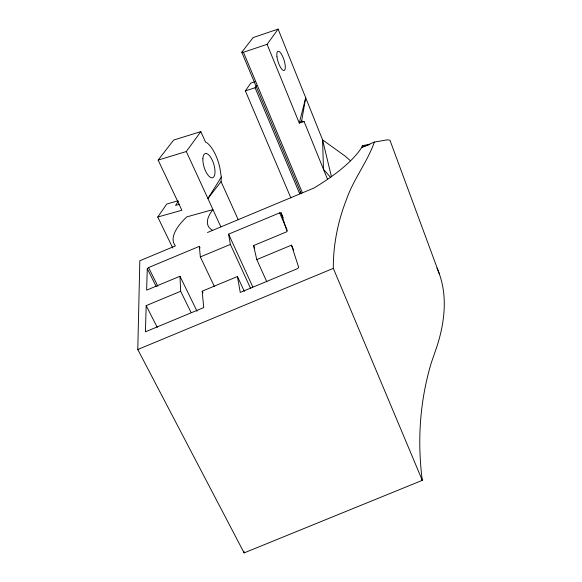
<?xml version="1.0" encoding="UTF-8"?>
<svg xmlns="http://www.w3.org/2000/svg" width="582" height="582" viewBox="0 0 582 582"><rect width="100%" height="100%" fill="white"/><g stroke="black" fill="none" stroke-linecap="round" stroke-linejoin="round"><path stroke-width="0.87" d="M220.869 226.864L212.932 209.615L186.735 216.904A80.294 27.55 -24 0 0 175.429 245.895L139.826 260.765L137.781 349.498L244.12 552.9L422.285 480.339L333.319 268.36C333.159 244.746 337.938 221.233 346.552 199.284C353.55 179.089 367.315 162.138 374.379 142.073L387.67 139.782L389.984 140.298L439.323 273.867M200.106 248.005L199.328 246.361L148.555 267.56L147.268 268.637L146.635 290.149L179.976 276.254L180.66 291.269L146.184 305.623L145.42 331.813L203.715 307.594L202.187 291.189L237.449 276.523L244.316 291.356M238.234 219.756L221.051 181.62L221.298 177.066L220.767 173.727A25.463 10.221 73.2 0 0 206.814 142.721L205.548 142.103L200.834 131.627L173.683 140.036L158.137 160.086L181.875 210.24L157.751 217.028L172.774 248.005M278.116 29.1L267.102 44.334L299.286 123.078L301.614 121.092L305.71 97.754L278.116 29.1L253.134 37.575L241.777 52.213L301.243 193.762M300.632 191.631L299.679 193.748L255.091 87.758L256.582 85.561M221.298 177.066L207.927 198.527L212.932 209.615A70.153 23.978 -23.4 0 0 212.634 230.356M178.339 201.285L175.531 205.431L179.707 204.246M157.751 217.028L166.779 204.027L177.947 200.841M290.891 197.967L245.364 90.872L250.697 83.19L254.967 81.815M158.137 160.086L186.305 151.531L200.834 131.627M221.051 181.62L207.927 198.527L186.305 151.531M374.379 142.073L361.778 147.348A114.698 36.36 -23.4 0 1 313.916 188.044L207.476 232.509M250.478 288.163L230.377 244.411L228.602 234.146L279.644 212.881L281.07 212.823L283.223 217.806M214.372 286.468L200.346 256.931L230.377 244.411M266.854 281.906L256.786 259.594L253.57 245.589L287.13 231.607L281.07 212.823M256.786 259.594L291.502 245.138L293.663 250.136M137.781 349.498L333.319 268.36M241.777 52.213L243.436 52.256L267.102 44.334M245.364 90.872L255.091 87.758M327.484 179.161L304.124 121.616L299.286 123.078L305.71 97.754L322.581 139.876L331.369 176.375M301.614 121.092L304.124 121.616M350.553 160.865L345.322 156.231L322.581 139.876L323.476 169.289L330.86 177.685M146.184 305.623L157.278 327.433M147.268 268.637L156.209 286.504M148.555 267.56L157.882 286.235M180.66 291.269L191.042 312.425M179.976 276.254L197.058 311.283M202.187 291.189L202.98 292.826M228.602 234.146L252.806 286.97M253.57 245.589L254.69 248.07M279.644 212.881L287.217 230.392M243.436 52.256L302.364 192.751M421.601 478.659L422.285 480.339A2445.288 819.871 10.2 0 1 431.175 363.161L436.165 348.793A383.167 169.427 -30.5 0 0 436.922 267.953M291.502 245.138L298.697 267.436L297.431 268.666L240.257 292.419L237.449 276.523M243.887 551.11L244.12 552.9M199.328 246.361L200.346 256.931M362.36 145.58L361.778 147.348L369.883 144.46L362.36 145.58M276.967 56.832A10.061 3.092 72.3 0 0 284.096 70.48A10.061 3.092 72.3 0 0 282.117 55.341A10.061 3.092 72.3 0 0 276.967 56.832M202.871 158.821A12.644 5.078 73.2 0 0 211.593 177.808A12.644 5.078 73.2 0 0 212.328 160.297A12.644 5.078 73.2 0 0 202.871 158.821"/></g></svg>
